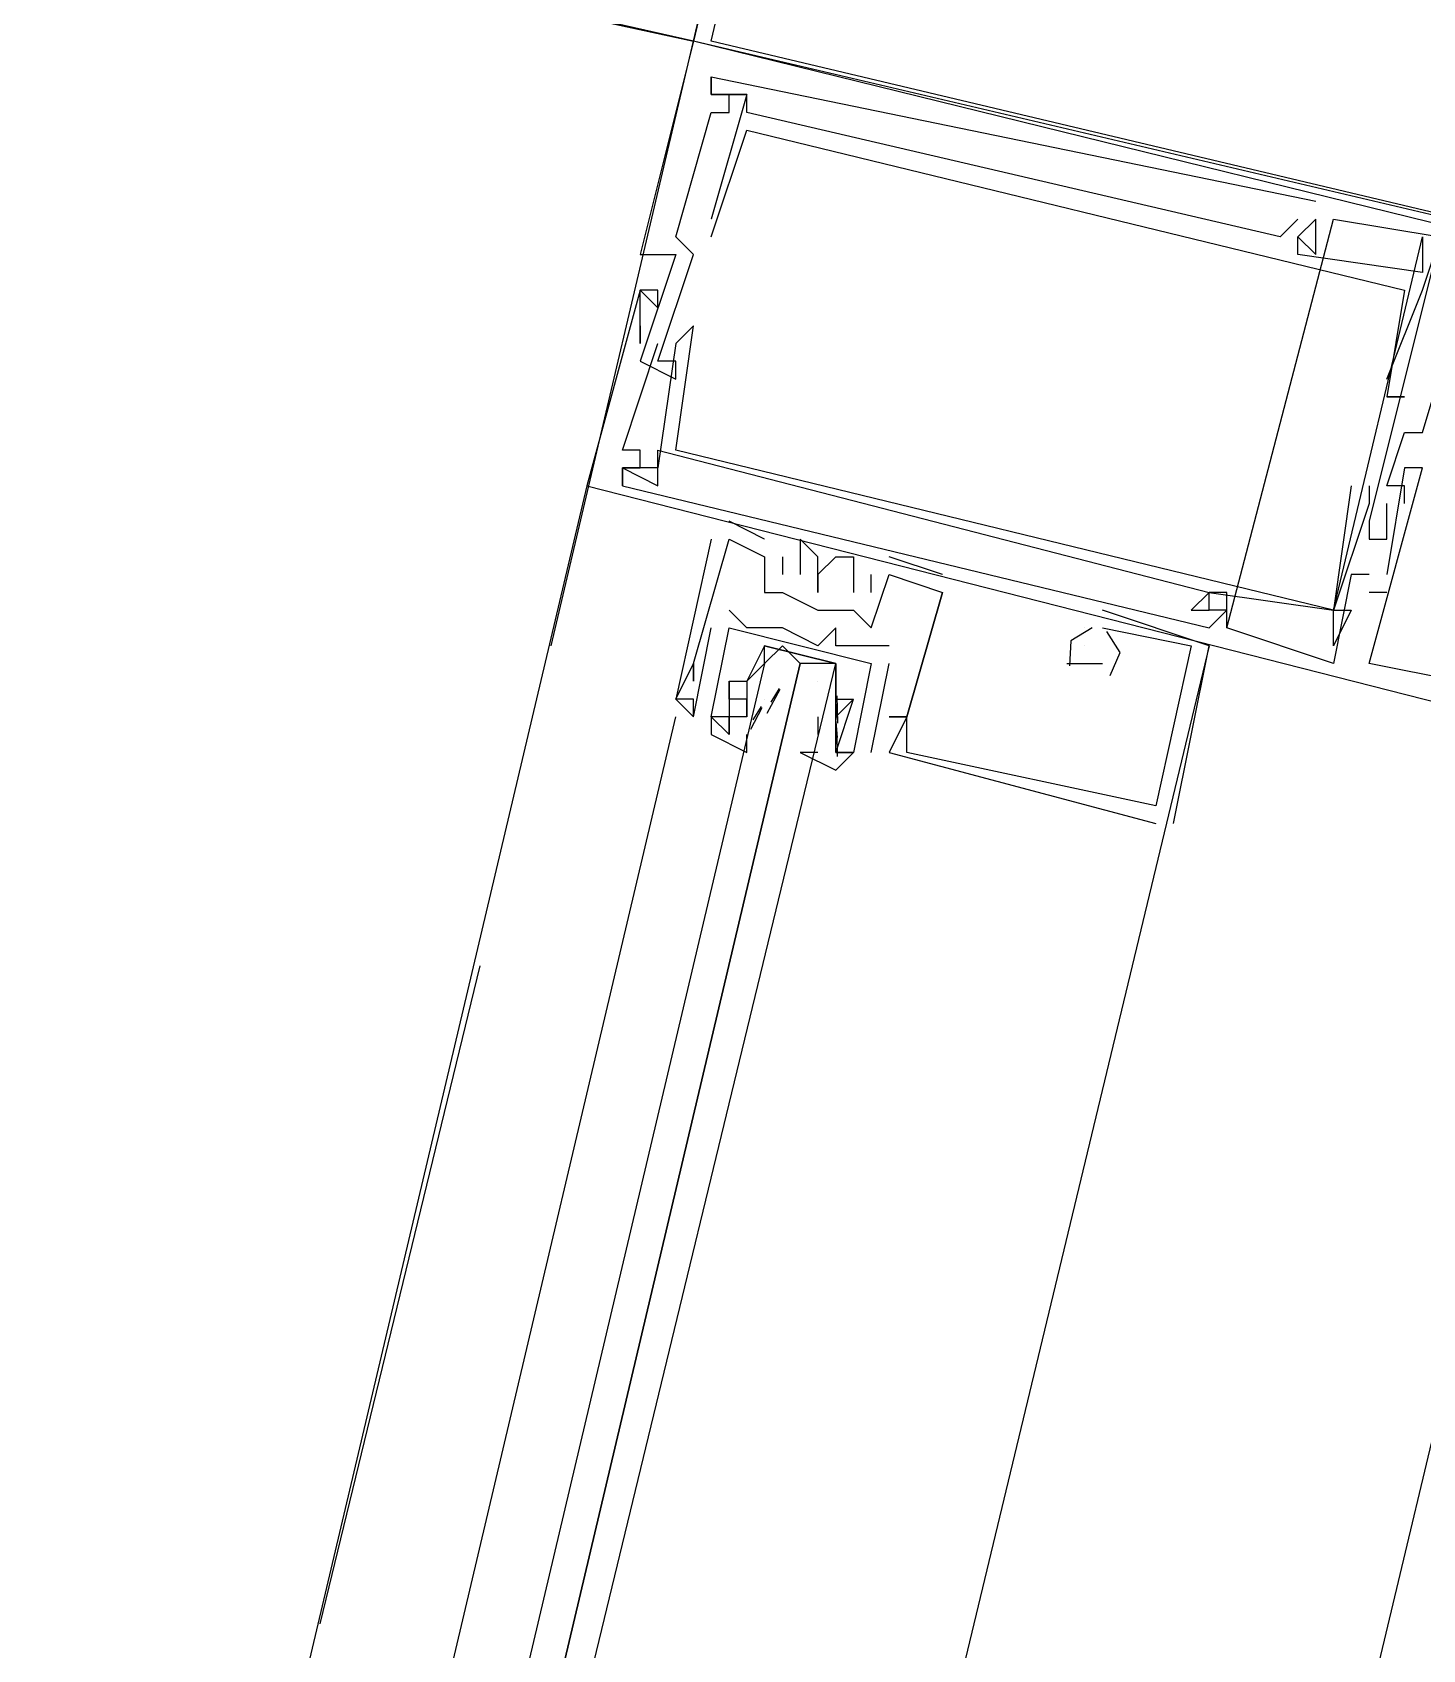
# Model space of a CAD drawing. Header units: feet. Extents: x -84 to 198, y -22 to 181.
# Drawn here: x 122.264 to 123.307, y 55.612 to 56.824 of the extents above; entities that cross this region are included whole.
import ezdxf

# ---------------------------------------------------------------- set-up
doc = ezdxf.new("R2010")
doc.units = ezdxf.units.FT
doc.layers.add('A-LINEA', color=7, linetype='CONTINUOUS')

msp = doc.modelspace()

# ---------------------------------------------------------------- linework, layer by layer
at = {"layer": 'A-LINEA'}
for p, q in [((122.4533, 56.8844), (122.76, 56.8178)), ((122.6533, 56.3644), (122.76, 56.8178)), ((122.76, 56.8178), (122.76, 56.8178)), ((122.76, 56.8178), (122.76, 56.8178)), ((122.76, 56.8178), (122.76, 56.8178)), ((122.7733, 56.7911), (122.7733, 56.7911)), ((122.7733, 56.7911), (122.7733, 56.7911)), ((122.7733, 56.7911), (122.7733, 56.7911)), ((122.7733, 56.7911), (122.7733, 56.7911)), ((122.7733, 56.7911), (122.7733, 56.7911)), ((122.7733, 56.7911), (122.7733, 56.7911)), ((122.7733, 56.7778), (122.7733, 56.7778)), ((122.7733, 56.7778), (122.7733, 56.7778)), ((122.7733, 56.7778), (122.7733, 56.7778)), ((122.7733, 56.7778), (122.7733, 56.7778)), ((122.7733, 56.7778), (122.7733, 56.7778)), ((122.7733, 56.7778), (122.7733, 56.7778)), ((122.7733, 56.7778), (122.7733, 56.7778)), ((122.7733, 56.7778), (122.7733, 56.7778)), ((122.7733, 56.7778), (122.7733, 56.7778)), ((122.7867, 56.7778), (122.7867, 56.7778)), ((122.7867, 56.7778), (122.7867, 56.7778)), ((122.7867, 56.7778), (122.7867, 56.7778)), ((122.8, 56.7778), (122.8, 56.7778)), ((122.8, 56.7778), (122.8, 56.7778)), ((122.8, 56.7778), (122.8, 56.7778)), ((122.8, 56.7778), (122.8, 56.7778)), ((122.8, 56.7778), (122.8, 56.7778)), ((122.8, 56.7778), (122.8, 56.7778)), ((122.7733, 56.7644), (122.7733, 56.7644)), ((122.7733, 56.7644), (122.7733, 56.7644)), ((122.7733, 56.7644), (122.7733, 56.7644)), ((122.7867, 56.7644), (122.7867, 56.7644)), ((122.7867, 56.7644), (122.7867, 56.7644)), ((122.7867, 56.7644), (122.7867, 56.7644)), ((122.8, 56.7644), (122.8, 56.7644)), ((122.8, 56.7644), (122.8, 56.7644)), ((122.8, 56.7644), (122.8, 56.7644)), ((122.8, 56.7511), (122.8, 56.7511)), ((122.8, 56.7511), (122.8, 56.7511)), ((122.8, 56.7511), (122.8, 56.7511)), ((123.2267, 56.6978), (123.2267, 56.6978)), ((123.2267, 56.6978), (123.2267, 56.6978)), ((123.2267, 56.6978), (123.2267, 56.6978)), ((122.7733, 56.6844), (122.7733, 56.6844)), ((122.7733, 56.6844), (122.7733, 56.6844)), ((122.7733, 56.6844), (122.7733, 56.6844)), ((123.16, 56.3778), (123.24, 56.6844)), ((123.16, 56.3778), (123.24, 56.6844)), ((123.16, 56.3778), (123.24, 56.6844)), ((123.2133, 56.6844), (123.2133, 56.6844)), ((123.2133, 56.6844), (123.2133, 56.6844)), ((123.2133, 56.6844), (123.2133, 56.6844)), ((123.2267, 56.6844), (123.2267, 56.6844)), ((123.2267, 56.6844), (123.2267, 56.6844)), ((123.2267, 56.6844), (123.2267, 56.6844)), ((123.2267, 56.6844), (123.2267, 56.6844)), ((123.2267, 56.6844), (123.2267, 56.6844)), ((123.2267, 56.6844), (123.2267, 56.6844)), ((123.2267, 56.6844), (123.2267, 56.6844)), ((123.2267, 56.6844), (123.2267, 56.6844)), ((123.2267, 56.6844), (123.2267, 56.6844)), ((123.24, 56.6844), (123.24, 56.6844)), ((123.24, 56.6844), (123.24, 56.6844)), ((123.24, 56.6844), (123.24, 56.6844)), ((122.7467, 56.6711), (122.7467, 56.6711)), ((122.7467, 56.6711), (122.7467, 56.6711)), ((122.7467, 56.6711), (122.7467, 56.6711)), ((122.7733, 56.6711), (122.7733, 56.6711)), ((122.7733, 56.6711), (122.7733, 56.6711)), ((122.7733, 56.6711), (122.7733, 56.6711)), ((123.2, 56.6711), (123.2, 56.6711)), ((123.2, 56.6711), (123.2, 56.6711)), ((123.2, 56.6711), (123.2, 56.6711)), ((123.2133, 56.6711), (123.2133, 56.6711)), ((123.2133, 56.6711), (123.2133, 56.6711)), ((123.2133, 56.6711), (123.2133, 56.6711)), ((123.2133, 56.6711), (123.2133, 56.6711)), ((123.2133, 56.6711), (123.2133, 56.6711)), ((123.2133, 56.6711), (123.2133, 56.6711)), ((123.3067, 56.6711), (123.3067, 56.6711)), ((123.3067, 56.6711), (123.3067, 56.6711)), ((123.3067, 56.6711), (123.3067, 56.6711)), ((122.72, 56.6578), (122.72, 56.6578)), ((122.72, 56.6578), (122.72, 56.6578)), ((122.72, 56.6578), (122.72, 56.6578)), ((122.7467, 56.6578), (122.7467, 56.6578)), ((122.7467, 56.6578), (122.7467, 56.6578)), ((122.7467, 56.6578), (122.7467, 56.6578)), ((122.76, 56.6578), (122.76, 56.6578)), ((122.76, 56.6578), (122.76, 56.6578)), ((122.76, 56.6578), (122.76, 56.6578)), ((123.2133, 56.6578), (123.2133, 56.6578)), ((123.2133, 56.6578), (123.2133, 56.6578)), ((123.2133, 56.6578), (123.2133, 56.6578)), ((123.2267, 56.6578), (123.2267, 56.6578)), ((123.2267, 56.6578), (123.2267, 56.6578)), ((123.2267, 56.6578), (123.2267, 56.6578)), ((123.3067, 56.6444), (123.3067, 56.6444)), ((123.3067, 56.6444), (123.3067, 56.6444)), ((123.3067, 56.6444), (123.3067, 56.6444)), ((122.72, 56.6311), (122.72, 56.6311)), ((122.72, 56.6311), (122.72, 56.6311)), ((122.72, 56.6311), (122.72, 56.6311)), ((122.72, 56.6311), (122.72, 56.6311)), ((122.72, 56.6311), (122.72, 56.6311)), ((122.72, 56.6311), (122.72, 56.6311)), ((122.7333, 56.6311), (122.7333, 56.6311)), ((122.7333, 56.6311), (122.7333, 56.6311)), ((122.7333, 56.6311), (122.7333, 56.6311)), ((123.2933, 56.6311), (123.2933, 56.6311)), ((123.2933, 56.6311), (123.2933, 56.6311)), ((123.2933, 56.6311), (123.2933, 56.6311)), ((123.3067, 56.6311), (123.3067, 56.6311)), ((123.3067, 56.6311), (123.3067, 56.6311)), ((123.3067, 56.6311), (123.3067, 56.6311)), ((122.7333, 56.6178), (122.7333, 56.6178)), ((122.7333, 56.6178), (122.7333, 56.6178)), ((122.7333, 56.6178), (122.7333, 56.6178)), ((122.72, 56.6044), (122.72, 56.6044)), ((122.72, 56.6044), (122.72, 56.6044)), ((122.72, 56.6044), (122.72, 56.6044)), ((122.76, 56.6044), (122.76, 56.6044)), ((122.76, 56.6044), (122.76, 56.6044)), ((122.76, 56.6044), (122.76, 56.6044)), ((122.72, 56.5911), (122.72, 56.5911)), ((122.72, 56.5911), (122.72, 56.5911)), ((122.72, 56.5911), (122.72, 56.5911)), ((122.7333, 56.5911), (122.7333, 56.5911)), ((122.7333, 56.5911), (122.7333, 56.5911)), ((122.7333, 56.5911), (122.7333, 56.5911)), ((122.7467, 56.5911), (122.7467, 56.5911)), ((122.7467, 56.5911), (122.7467, 56.5911)), ((122.7467, 56.5911), (122.7467, 56.5911)), ((122.72, 56.5778), (122.72, 56.5778)), ((122.72, 56.5778), (122.72, 56.5778)), ((122.72, 56.5778), (122.72, 56.5778)), ((122.7333, 56.5778), (122.7333, 56.5778)), ((122.7333, 56.5778), (122.7333, 56.5778)), ((122.7333, 56.5778), (122.7333, 56.5778)), ((122.7467, 56.5778), (122.7467, 56.5778)), ((122.7467, 56.5778), (122.7467, 56.5778)), ((122.7467, 56.5778), (122.7467, 56.5778)), ((122.7467, 56.5778), (122.7467, 56.5778)), ((122.7467, 56.5778), (122.7467, 56.5778)), ((122.7467, 56.5778), (122.7467, 56.5778)), ((122.7467, 56.5644), (122.7467, 56.5644)), ((122.7467, 56.5644), (122.7467, 56.5644)), ((122.7467, 56.5644), (122.7467, 56.5644)), ((123.28, 56.5644), (123.28, 56.5644)), ((123.28, 56.5644), (123.28, 56.5644)), ((123.28, 56.5644), (123.28, 56.5644)), ((123.28, 56.5511), (123.28, 56.5511)), ((123.28, 56.5511), (123.28, 56.5511)), ((123.28, 56.5511), (123.28, 56.5511)), ((123.28, 56.5511), (123.28, 56.5511)), ((123.28, 56.5511), (123.28, 56.5511)), ((123.28, 56.5511), (123.28, 56.5511)), ((123.2933, 56.5511), (123.2933, 56.5511)), ((123.2933, 56.5511), (123.2933, 56.5511)), ((123.2933, 56.5511), (123.2933, 56.5511)), ((123.2933, 56.5244), (123.2933, 56.5244)), ((123.2933, 56.5244), (123.2933, 56.5244)), ((123.2933, 56.5244), (123.2933, 56.5244)), ((123.3067, 56.5244), (123.3067, 56.5244)), ((123.3067, 56.5244), (123.3067, 56.5244)), ((123.3067, 56.5244), (123.3067, 56.5244)), ((122.7067, 56.5111), (122.7067, 56.5111)), ((122.7067, 56.5111), (122.7067, 56.5111)), ((122.7067, 56.5111), (122.7067, 56.5111)), ((122.72, 56.5111), (122.72, 56.5111)), ((122.72, 56.5111), (122.72, 56.5111)), ((122.72, 56.5111), (122.72, 56.5111)), ((122.7333, 56.5111), (122.7333, 56.5111)), ((122.7333, 56.5111), (122.7333, 56.5111)), ((122.7333, 56.5111), (122.7333, 56.5111)), ((122.7467, 56.5111), (122.7467, 56.5111)), ((122.7467, 56.5111), (122.7467, 56.5111)), ((122.7467, 56.5111), (122.7467, 56.5111)), ((122.7067, 56.4978), (122.7067, 56.4978)), ((122.7067, 56.4978), (122.7067, 56.4978)), ((122.7067, 56.4978), (122.7067, 56.4978)), ((122.7067, 56.4978), (122.7067, 56.4978)), ((122.7067, 56.4978), (122.7067, 56.4978)), ((122.7067, 56.4978), (122.7067, 56.4978)), ((122.7067, 56.4978), (122.7067, 56.4978)), ((122.7067, 56.4978), (122.7067, 56.4978)), ((122.7067, 56.4978), (122.7067, 56.4978)), ((122.72, 56.4978), (122.72, 56.4978)), ((122.72, 56.4978), (122.72, 56.4978)), ((122.72, 56.4978), (122.72, 56.4978)), ((122.7333, 56.4978), (122.7333, 56.4978)), ((122.7333, 56.4978), (122.7333, 56.4978)), ((122.7333, 56.4978), (122.7333, 56.4978)), ((123.2933, 56.4978), (123.2933, 56.4978)), ((123.2933, 56.4978), (123.2933, 56.4978)), ((123.2933, 56.4978), (123.2933, 56.4978)), ((123.3067, 56.4978), (123.3067, 56.4978)), ((123.3067, 56.4978), (123.3067, 56.4978)), ((123.3067, 56.4978), (123.3067, 56.4978)), ((122.68, 56.4844), (120.9333, 49.0978)), ((122.68, 56.4844), (122.68, 56.4844)), ((122.68, 56.4844), (122.68, 56.4844)), ((122.68, 56.4844), (122.68, 56.4844)), ((122.7067, 56.4844), (122.7067, 56.4844)), ((122.7067, 56.4844), (122.7067, 56.4844)), ((122.7067, 56.4844), (122.7067, 56.4844)), ((122.7333, 56.4844), (122.7333, 56.4844)), ((122.7333, 56.4844), (122.7333, 56.4844)), ((122.7333, 56.4844), (122.7333, 56.4844)), ((123.2533, 56.4844), (123.2533, 56.4844)), ((123.2533, 56.4844), (123.2533, 56.4844)), ((123.2533, 56.4844), (123.2533, 56.4844)), ((123.2667, 56.4844), (123.2667, 56.4844)), ((123.2667, 56.4844), (123.2667, 56.4844)), ((123.2667, 56.4844), (123.2667, 56.4844)), ((123.28, 56.4844), (123.28, 56.4844)), ((123.28, 56.4844), (123.28, 56.4844)), ((123.28, 56.4844), (123.28, 56.4844)), ((123.2933, 56.4844), (123.2933, 56.4844)), ((123.2933, 56.4844), (123.2933, 56.4844)), ((123.2933, 56.4844), (123.2933, 56.4844)), ((123.2667, 56.4711), (123.2667, 56.4711)), ((123.2667, 56.4711), (123.2667, 56.4711)), ((123.2667, 56.4711), (123.2667, 56.4711)), ((123.28, 56.4444), (123.28, 56.4711)), ((123.28, 56.4711), (123.28, 56.4711)), ((123.28, 56.4444), (123.28, 56.4711)), ((123.28, 56.4711), (123.28, 56.4711)), ((123.28, 56.4444), (123.28, 56.4711)), ((123.28, 56.4711), (123.28, 56.4711)), ((123.2933, 56.4711), (123.2933, 56.4711)), ((123.2933, 56.4711), (123.2933, 56.4711)), ((123.2933, 56.4711), (123.2933, 56.4711)), ((122.8133, 56.4444), (122.7867, 56.4578)), ((122.7867, 56.4578), (122.7867, 56.4578)), ((122.8133, 56.4444), (122.7867, 56.4578)), ((122.7867, 56.4578), (122.7867, 56.4578)), ((122.8133, 56.4444), (122.7867, 56.4578)), ((122.7867, 56.4578), (122.7867, 56.4578)), ((123.2667, 56.4578), (123.2667, 56.4578)), ((123.2667, 56.4578), (123.2667, 56.4578)), ((123.2667, 56.4578), (123.2667, 56.4578)), ((123.2667, 56.4578), (123.2667, 56.4578)), ((123.2667, 56.4578), (123.2667, 56.4578)), ((123.2667, 56.4578), (123.2667, 56.4578)), ((123.28, 56.4578), (123.28, 56.4578)), ((123.28, 56.4578), (123.28, 56.4578)), ((123.28, 56.4578), (123.28, 56.4578)), ((122.7733, 56.4444), (122.7733, 56.4444)), ((122.7733, 56.4444), (122.7733, 56.4444)), ((122.7733, 56.4444), (122.7733, 56.4444)), ((122.7867, 56.4444), (122.7867, 56.4444)), ((122.7867, 56.4444), (122.7867, 56.4444)), ((122.7867, 56.4444), (122.7867, 56.4444)), ((122.7867, 56.4444), (122.7867, 56.4444)), ((122.7867, 56.4444), (122.7867, 56.4444)), ((122.7867, 56.4444), (122.7867, 56.4444)), ((122.8133, 56.4444), (122.8133, 56.4444)), ((122.8133, 56.4444), (122.8133, 56.4444)), ((122.8133, 56.4444), (122.8133, 56.4444)), ((122.84, 56.4444), (122.84, 56.4444)), ((122.84, 56.4444), (122.84, 56.4444)), ((122.84, 56.4444), (122.84, 56.4444)), ((123.2667, 56.4444), (123.2667, 56.4444)), ((123.2667, 56.4444), (123.2667, 56.4444)), ((123.2667, 56.4444), (123.2667, 56.4444)), ((123.2667, 56.4444), (123.2667, 56.4444)), ((123.2667, 56.4444), (123.2667, 56.4444)), ((123.2667, 56.4444), (123.2667, 56.4444)), ((123.28, 56.4444), (123.28, 56.4444)), ((123.28, 56.4444), (123.28, 56.4444)), ((123.28, 56.4444), (123.28, 56.4444)), ((123.28, 56.4444), (123.28, 56.4444)), ((123.28, 56.4444), (123.28, 56.4444)), ((123.28, 56.4444), (123.28, 56.4444)), ((122.8133, 56.4311), (122.8133, 56.4311)), ((122.8133, 56.4311), (122.8133, 56.4311)), ((122.8133, 56.4311), (122.8133, 56.4311)), ((122.8133, 56.4311), (122.8133, 56.4311)), ((122.8133, 56.4311), (122.8133, 56.4311)), ((122.8133, 56.4311), (122.8133, 56.4311)), ((122.8267, 56.4311), (122.8267, 56.4311)), ((122.8267, 56.4311), (122.8267, 56.4311)), ((122.8267, 56.4311), (122.8267, 56.4311)), ((122.8533, 56.4311), (122.8533, 56.4311)), ((122.8533, 56.4311), (122.8533, 56.4311)), ((122.8533, 56.4311), (122.8533, 56.4311)), ((122.8667, 56.4311), (122.8667, 56.4311)), ((122.8667, 56.4311), (122.8667, 56.4311)), ((122.8667, 56.4311), (122.8667, 56.4311)), ((122.88, 56.4311), (122.88, 56.4311)), ((122.88, 56.4311), (122.88, 56.4311)), ((122.88, 56.4311), (122.88, 56.4311)), ((122.9467, 56.4178), (122.9067, 56.4311)), ((122.9067, 56.4311), (122.9067, 56.4311)), ((122.9467, 56.4178), (122.9067, 56.4311)), ((122.9067, 56.4311), (122.9067, 56.4311)), ((122.9467, 56.4178), (122.9067, 56.4311)), ((122.9067, 56.4311), (122.9067, 56.4311)), ((122.8267, 56.4178), (122.8267, 56.4178)), ((122.8267, 56.4178), (122.8267, 56.4178)), ((122.8267, 56.4178), (122.8267, 56.4178)), ((122.84, 56.4178), (122.84, 56.4178)), ((122.84, 56.4178), (122.84, 56.4178)), ((122.84, 56.4178), (122.84, 56.4178)), ((122.8533, 56.4178), (122.8533, 56.4178)), ((122.8533, 56.4178), (122.8533, 56.4178)), ((122.8533, 56.4178), (122.8533, 56.4178)), ((122.8933, 56.4044), (122.8933, 56.4178)), ((122.8933, 56.4178), (122.8933, 56.4178)), ((122.8933, 56.4044), (122.8933, 56.4178)), ((122.8933, 56.4178), (122.8933, 56.4178)), ((122.8933, 56.4044), (122.8933, 56.4178)), ((122.8933, 56.4178), (122.8933, 56.4178)), ((122.9067, 56.4178), (122.9067, 56.4178)), ((122.9067, 56.4178), (122.9067, 56.4178)), ((122.9067, 56.4178), (122.9067, 56.4178)), ((122.9067, 56.4178), (122.9067, 56.4178)), ((122.9067, 56.4178), (122.9067, 56.4178)), ((122.9067, 56.4178), (122.9067, 56.4178)), ((122.9467, 56.4178), (122.9467, 56.4178)), ((122.9467, 56.4178), (122.9467, 56.4178)), ((122.9467, 56.4178), (122.9467, 56.4178)), ((123.2533, 56.4178), (123.2533, 56.4178)), ((123.2533, 56.4178), (123.2533, 56.4178)), ((123.2533, 56.4178), (123.2533, 56.4178)), ((123.2667, 56.4178), (123.2667, 56.4178)), ((123.2667, 56.4178), (123.2667, 56.4178)), ((123.2667, 56.4178), (123.2667, 56.4178)), ((123.28, 56.4178), (123.28, 56.4178)), ((123.28, 56.4178), (123.28, 56.4178)), ((123.28, 56.4178), (123.28, 56.4178)), ((122.8133, 56.4044), (122.8133, 56.4044)), ((122.8133, 56.4044), (122.8133, 56.4044)), ((122.8133, 56.4044), (122.8133, 56.4044)), ((122.8267, 56.4044), (122.8267, 56.4044)), ((122.8267, 56.4044), (122.8267, 56.4044)), ((122.8267, 56.4044), (122.8267, 56.4044)), ((122.8533, 56.4044), (122.8533, 56.4044)), ((122.8533, 56.4044), (122.8533, 56.4044)), ((122.8533, 56.4044), (122.8533, 56.4044)), ((122.88, 56.4044), (122.88, 56.4044)), ((122.88, 56.4044), (122.88, 56.4044)), ((122.88, 56.4044), (122.88, 56.4044)), ((122.8933, 56.4044), (122.8933, 56.4044)), ((122.8933, 56.4044), (122.8933, 56.4044)), ((122.8933, 56.4044), (122.8933, 56.4044)), ((122.9467, 56.4044), (122.9467, 56.4044)), ((122.9467, 56.4044), (122.9467, 56.4044)), ((122.9467, 56.4044), (122.9467, 56.4044)), ((122.9467, 56.4044), (122.9467, 56.4044)), ((122.9467, 56.4044), (122.9467, 56.4044)), ((122.9467, 56.4044), (122.9467, 56.4044)), ((123.1467, 56.4044), (123.1467, 56.4044)), ((123.1467, 56.4044), (123.1467, 56.4044)), ((123.1467, 56.4044), (123.1467, 56.4044)), ((123.1467, 56.4044), (123.1467, 56.4044)), ((123.1467, 56.4044), (123.1467, 56.4044)), ((123.1467, 56.4044), (123.1467, 56.4044)), ((123.1467, 56.4044), (123.1467, 56.4044)), ((123.1467, 56.4044), (123.1467, 56.4044)), ((123.1467, 56.4044), (123.1467, 56.4044)), ((123.16, 56.4044), (123.16, 56.4044)), ((123.16, 56.4044), (123.16, 56.4044)), ((123.16, 56.4044), (123.16, 56.4044)), ((123.28, 56.4044), (123.2667, 56.4044)), ((123.2667, 56.4044), (123.2667, 56.4044)), ((123.28, 56.4044), (123.2667, 56.4044)), ((123.2667, 56.4044), (123.2667, 56.4044)), ((123.28, 56.4044), (123.2667, 56.4044)), ((123.2667, 56.4044), (123.2667, 56.4044)), ((123.28, 56.4044), (123.28, 56.4044)), ((123.28, 56.4044), (123.28, 56.4044)), ((123.28, 56.4044), (123.28, 56.4044)), ((122.7867, 56.3911), (122.7867, 56.3911)), ((122.7867, 56.3911), (122.7867, 56.3911)), ((122.8533, 56.3911), (122.8533, 56.3911)), ((122.8533, 56.3911), (122.8533, 56.3911)), ((122.8533, 56.3911), (122.8533, 56.3911)), ((122.88, 56.3911), (122.88, 56.3911)), ((122.88, 56.3911), (122.88, 56.3911)), ((122.88, 56.3911), (122.88, 56.3911)), ((123.0667, 56.3911), (123.0667, 56.3911)), ((123.0667, 56.3911), (123.0667, 56.3911)), ((123.0667, 56.3911), (123.0667, 56.3911)), ((123.1333, 56.3911), (123.1333, 56.3911)), ((123.1333, 56.3911), (123.1333, 56.3911)), ((123.1333, 56.3911), (123.1333, 56.3911)), ((123.1467, 56.3911), (123.1467, 56.3911)), ((123.1467, 56.3911), (123.1467, 56.3911)), ((123.1467, 56.3911), (123.1467, 56.3911)), ((123.1467, 56.3911), (123.1467, 56.3911)), ((123.1467, 56.3911), (123.1467, 56.3911)), ((123.1467, 56.3911), (123.1467, 56.3911)), ((123.16, 56.3911), (123.16, 56.3911)), ((123.16, 56.3911), (123.16, 56.3911)), ((123.16, 56.3911), (123.16, 56.3911)), ((123.24, 56.3911), (123.24, 56.3911)), ((123.24, 56.3911), (123.24, 56.3911)), ((123.24, 56.3911), (123.24, 56.3911)), ((123.24, 56.3911), (123.24, 56.3911)), ((123.24, 56.3911), (123.24, 56.3911)), ((123.24, 56.3911), (123.24, 56.3911)), ((123.24, 56.3911), (123.24, 56.3911)), ((123.24, 56.3911), (123.24, 56.3911)), ((123.24, 56.3911), (123.24, 56.3911)), ((123.2533, 56.3911), (123.2533, 56.3911)), ((123.2533, 56.3911), (123.2533, 56.3911)), ((123.2533, 56.3911), (123.2533, 56.3911)), ((122.76, 56.3111), (122.7733, 56.3778)), ((122.76, 56.3111), (122.7733, 56.3778)), ((122.7733, 56.3778), (122.7733, 56.3778)), ((122.7733, 56.3778), (122.7733, 56.3778)), ((122.7867, 56.3778), (122.7867, 56.3778)), ((122.7867, 56.3778), (122.7867, 56.3778)), ((122.8, 56.3778), (122.8, 56.3778)), ((122.8, 56.3778), (122.8, 56.3778)), ((122.8267, 56.3778), (122.8267, 56.3778)), ((122.8267, 56.3778), (122.8267, 56.3778)), ((122.8667, 56.3778), (122.8667, 56.3778)), ((122.8667, 56.3778), (122.8667, 56.3778)), ((122.8933, 56.3778), (122.8933, 56.3778)), ((122.8933, 56.3778), (122.8933, 56.3778)), ((122.8933, 56.3778), (122.8933, 56.3778)), ((123.0533, 56.3778), (123.0533, 56.3778)), ((123.0533, 56.3778), (123.0533, 56.3778)), ((123.0533, 56.3778), (123.0533, 56.3778)), ((123.0533, 56.3778), (123.0533, 56.3778)), ((123.0533, 56.3778), (123.0533, 56.3778)), ((123.0533, 56.3778), (123.0533, 56.3778)), ((123.0667, 56.3778), (123.0667, 56.3778)), ((123.0667, 56.3778), (123.0667, 56.3778)), ((123.0667, 56.3778), (123.0667, 56.3778)), ((123.0667, 56.3778), (123.0667, 56.3778)), ((123.0667, 56.3778), (123.0667, 56.3778)), ((123.0667, 56.3778), (123.0667, 56.3778)), ((123.1467, 56.3778), (123.1467, 56.3778)), ((123.1467, 56.3778), (123.1467, 56.3778)), ((123.1467, 56.3778), (123.1467, 56.3778)), ((123.16, 56.3778), (123.16, 56.3778)), ((123.16, 56.3778), (123.16, 56.3778)), ((123.16, 56.3778), (123.16, 56.3778)), ((122.8533, 56.3644), (122.8533, 56.3644)), ((122.8533, 56.3644), (122.8533, 56.3644)), ((122.8667, 56.3644), (122.8667, 56.3644)), ((122.8667, 56.3644), (122.8667, 56.3644)), ((122.88, 56.3644), (122.88, 56.3644)), ((122.88, 56.3644), (122.88, 56.3644)), ((122.9067, 56.3644), (122.9067, 56.3644)), ((122.9067, 56.3644), (122.9067, 56.3644)), ((123.0533, 56.3644), (123.0533, 56.3644)), ((123.0533, 56.3644), (123.0533, 56.3644)), ((123.0533, 56.3644), (123.0533, 56.3644)), ((123.1333, 56.3644), (123.1333, 56.3644)), ((123.1333, 56.3644), (123.1333, 56.3644)), ((123.1333, 56.3644), (123.1333, 56.3644)), ((123.1467, 56.3644), (123.1467, 56.3644)), ((123.1467, 56.3644), (123.1467, 56.3644)), ((123.1467, 56.3644), (123.1467, 56.3644)), ((123.24, 56.3644), (123.24, 56.3644)), ((123.24, 56.3644), (123.24, 56.3644)), ((123.24, 56.3644), (123.24, 56.3644)), ((122.76, 56.3511), (122.76, 56.3511)), ((122.76, 56.3511), (122.76, 56.3511)), ((122.76, 56.3511), (122.76, 56.3511)), ((122.76, 56.3511), (122.76, 56.3511)), ((122.76, 56.3511), (122.76, 56.3511)), ((122.76, 56.3511), (122.76, 56.3511)), ((122.8133, 56.3511), (122.8133, 56.3511)), ((122.84, 56.3511), (122.84, 56.3511)), ((122.8933, 56.2844), (122.9067, 56.3511)), ((122.8933, 56.3511), (122.8933, 56.3511)), ((122.8933, 56.2844), (122.9067, 56.3511)), ((122.8933, 56.3511), (122.8933, 56.3511)), ((122.9067, 56.3511), (122.9067, 56.3511)), ((122.9067, 56.3511), (122.9067, 56.3511)), ((123.04, 56.3511), (123.0533, 56.3511)), ((123.04, 56.3511), (123.04, 56.3511)), ((123.04, 56.3511), (123.0533, 56.3511)), ((123.04, 56.3511), (123.04, 56.3511)), ((123.04, 56.3511), (123.0533, 56.3511)), ((123.04, 56.3511), (123.04, 56.3511)), ((123.0533, 56.3511), (123.0667, 56.3511)), ((123.0533, 56.3511), (123.0533, 56.3511)), ((123.0533, 56.3511), (123.0667, 56.3511)), ((123.0533, 56.3511), (123.0533, 56.3511)), ((123.0533, 56.3511), (123.0667, 56.3511)), ((123.0533, 56.3511), (123.0533, 56.3511)), ((123.0667, 56.3511), (123.0667, 56.3511)), ((123.0667, 56.3511), (123.0667, 56.3511)), ((123.0667, 56.3511), (123.0667, 56.3511)), ((123.24, 56.3511), (123.24, 56.3511)), ((123.24, 56.3511), (123.24, 56.3511)), ((123.24, 56.3511), (123.24, 56.3511)), ((123.24, 56.3511), (123.24, 56.3511)), ((123.24, 56.3511), (123.24, 56.3511)), ((123.24, 56.3511), (123.24, 56.3511)), ((123.2667, 56.3511), (123.2667, 56.3511)), ((123.2667, 56.3511), (123.2667, 56.3511)), ((123.2667, 56.3511), (123.2667, 56.3511)), ((122.76, 56.3378), (122.76, 56.3378)), ((122.76, 56.3378), (122.76, 56.3378)), ((122.76, 56.3378), (122.76, 56.3378)), ((122.7867, 56.3378), (122.7867, 56.3378)), ((122.7867, 56.3378), (122.7867, 56.3378)), ((122.7867, 56.3378), (122.7867, 56.3378)), ((122.7867, 56.3378), (122.7867, 56.3378)), ((122.8, 56.3378), (122.8, 56.3378)), ((122.8, 56.3378), (122.8, 56.3378)), ((122.8533, 56.3378), (122.8533, 56.3378)), ((122.7467, 56.3244), (122.7467, 56.3244)), ((122.7467, 56.3244), (122.7467, 56.3244)), ((122.7467, 56.3244), (122.7467, 56.3244)), ((122.7467, 56.3244), (122.7467, 56.3244)), ((122.7467, 56.3244), (122.7467, 56.3244)), ((122.7467, 56.3244), (122.7467, 56.3244)), ((122.76, 56.3244), (122.76, 56.3244)), ((122.76, 56.3244), (122.76, 56.3244)), ((122.76, 56.3244), (122.76, 56.3244)), ((122.7867, 56.3244), (122.7867, 56.3244)), ((122.7867, 56.3244), (122.7867, 56.3244)), ((122.8, 56.3244), (122.8, 56.3244)), ((122.8, 56.3111), (122.8, 56.3244)), ((122.8, 56.3244), (122.8, 56.3244)), ((122.8133, 56.3244), (122.8133, 56.3244)), ((122.8153, 56.3139), (122.8249, 56.3319)), ((122.8182, 56.3222), (122.8244, 56.3324)), ((122.8667, 56.3244), (122.8667, 56.3244)), ((122.8667, 56.3244), (122.8667, 56.3244)), ((122.8675, 56.3268), (122.8681, 56.3063)), ((122.88, 56.3244), (122.88, 56.3244)), ((122.88, 56.3244), (122.88, 56.3244)), ((122.88, 56.3244), (122.88, 56.3244)), ((122.88, 56.3244), (122.88, 56.3244)), ((122.803, 56.3018), (122.8115, 56.3181)), ((122.8048, 56.3089), (122.8111, 56.319)), ((122.8668, 56.3209), (122.8678, 56.3091)), ((122.36, 54.6711), (122.7467, 56.3111)), ((122.76, 56.3111), (122.76, 56.3111)), ((122.76, 56.3111), (122.76, 56.3111)), ((122.76, 56.3111), (122.76, 56.3111)), ((122.76, 56.3111), (122.76, 56.3111)), ((122.76, 56.3111), (122.76, 56.3111)), ((122.7733, 56.3111), (122.7733, 56.3111)), ((122.7733, 56.3111), (122.7733, 56.3111)), ((122.7733, 56.3111), (122.7733, 56.3111)), ((122.7733, 56.3111), (122.7733, 56.3111)), ((122.7867, 56.3111), (122.7867, 56.3111)), ((122.7867, 56.3111), (122.7867, 56.3111)), ((122.7867, 56.3111), (122.7867, 56.3111)), ((122.7867, 56.3111), (122.7867, 56.3111)), ((122.8, 56.3111), (122.8, 56.3111)), ((122.8, 56.3111), (122.8, 56.3111)), ((122.8533, 56.3111), (122.8533, 56.2978)), ((122.8533, 56.3111), (122.8533, 56.3111)), ((122.8667, 56.3111), (122.8667, 56.3111)), ((122.8667, 56.3111), (122.8667, 56.3111)), ((122.8668, 56.3076), (122.8678, 56.2957)), ((122.9067, 56.3111), (122.9067, 56.3111)), ((122.9067, 56.3111), (122.9067, 56.3111)), ((122.9067, 56.3111), (122.9067, 56.3111)), ((122.92, 56.3111), (122.92, 56.3111)), ((122.92, 56.3111), (122.92, 56.3111)), ((122.92, 56.3111), (122.92, 56.3111)), ((122.92, 56.3111), (122.92, 56.3111)), ((122.92, 56.3111), (122.92, 56.3111)), ((122.92, 56.3111), (122.92, 56.3111)), ((122.92, 56.3111), (122.92, 56.3111)), ((122.92, 56.3111), (122.92, 56.3111)), ((122.92, 56.3111), (122.92, 56.3111)), ((123.44, 56.2978), (121.68, 48.9244)), ((122.7867, 56.2978), (122.7867, 56.2978)), ((122.7867, 56.2978), (122.7867, 56.2978)), ((122.8533, 56.2978), (122.8533, 56.2978)), ((122.8533, 56.2978), (122.8533, 56.2978)), ((122.8674, 56.2996), (122.8677, 56.2813)), ((122.8667, 56.2844), (122.88, 56.2844)), ((122.8667, 56.2844), (122.8667, 56.2844)), ((122.8667, 56.2844), (122.8667, 56.2844)), ((122.8667, 56.2844), (122.88, 56.2844)), ((122.8667, 56.2844), (122.8667, 56.2844)), ((122.8667, 56.2844), (122.8667, 56.2844)), ((122.88, 56.2844), (122.88, 56.2844)), ((122.88, 56.2844), (122.88, 56.2844)), ((122.88, 56.2844), (122.88, 56.2844)), ((122.88, 56.2844), (122.88, 56.2844)), ((122.8933, 56.2844), (122.8933, 56.2844)), ((122.8933, 56.2844), (122.8933, 56.2844)), ((122.9067, 56.2844), (122.9067, 56.2844)), ((122.9067, 56.2844), (122.9067, 56.2844)), ((122.9067, 56.2844), (122.9067, 56.2844)), ((122.92, 56.2844), (122.92, 56.2844)), ((122.92, 56.2844), (122.92, 56.2844)), ((122.92, 56.2844), (122.92, 56.2844)), ((123.1067, 56.2444), (123.1067, 56.2444)), ((123.1067, 56.2444), (123.1067, 56.2444)), ((123.1067, 56.2444), (123.1067, 56.2444)), ((123.1067, 56.2311), (123.1067, 56.2311)), ((123.1067, 56.2311), (123.1067, 56.2311)), ((123.1067, 56.2311), (123.1067, 56.2311)), ((123.12, 56.2311), (123.12, 56.2311)), ((123.12, 56.2311), (123.12, 56.2311)), ((123.12, 56.2311), (123.12, 56.2311)), ((122.48, 55.6311), (122.6, 56.1244))]:
    msp.add_line(p, q, dxfattribs=at)
for points in [[(122.9467, 57.6178), (123.76, 57.4311), (123.5733, 56.6178), (122.76, 56.8178), (122.9467, 57.6178)], [(122.96, 57.6044), (123.7467, 57.4178), (123.56, 56.6311), (122.7733, 56.8178), (122.96, 57.6044)], [(122.76, 56.8178), (122.4667, 56.8844), (122.6, 57.4444), (122.8933, 57.3778), (122.76, 56.8178)], [(123.44, 56.6578), (122.76, 56.8178), (122.72, 56.6578), (122.7467, 56.6578), (122.72, 56.5778), (122.7467, 56.5644), (122.7467, 56.5778), (122.7333, 56.5778)], [(123.44, 56.6578), (122.76, 56.8178), (122.72, 56.6578), (122.7467, 56.6578), (122.72, 56.5778), (122.7467, 56.5644), (122.7467, 56.5778), (122.7333, 56.5778)], [(123.44, 56.6578), (122.76, 56.8178), (122.72, 56.6578), (122.7467, 56.6578), (122.72, 56.5778), (122.7467, 56.5644), (122.7467, 56.5778), (122.7333, 56.5778)], [(122.7333, 56.5778), (122.76, 56.6578), (122.7467, 56.6711), (122.7733, 56.7644), (122.7867, 56.7644), (122.7867, 56.7778), (122.7733, 56.7778), (122.7733, 56.7911), (123.2267, 56.6978)], [(122.7333, 56.5778), (122.76, 56.6578), (122.7467, 56.6711), (122.7733, 56.7644), (122.7867, 56.7644), (122.7867, 56.7778), (122.7733, 56.7778), (122.7733, 56.7911), (123.2267, 56.6978)], [(122.7333, 56.5778), (122.76, 56.6578), (122.7467, 56.6711), (122.7733, 56.7644), (122.7867, 56.7644), (122.7867, 56.7778), (122.7733, 56.7778), (122.7733, 56.7911), (123.2267, 56.6978)], [(122.7733, 56.7911), (122.7733, 56.7778), (122.8, 56.7778), (122.7733, 56.6844)], [(122.7733, 56.7911), (122.7733, 56.7778), (122.8, 56.7778), (122.7733, 56.6844)], [(122.7733, 56.7911), (122.7733, 56.7778), (122.8, 56.7778), (122.7733, 56.6844)], [(123.2133, 56.6844), (123.2, 56.6711), (122.8, 56.7644), (122.8, 56.7778), (122.7733, 56.7778)], [(123.2133, 56.6844), (123.2, 56.6711), (122.8, 56.7644), (122.8, 56.7778), (122.7733, 56.7778)], [(123.2133, 56.6844), (123.2, 56.6711), (122.8, 56.7644), (122.8, 56.7778), (122.7733, 56.7778)], [(122.7733, 56.6711), (122.8, 56.7511), (123.2933, 56.6311), (123.28, 56.5511), (123.28, 56.5511), (123.2933, 56.5511), (123.28, 56.5511)], [(122.7733, 56.6711), (122.8, 56.7511), (123.2933, 56.6311), (123.28, 56.5511), (123.28, 56.5511), (123.2933, 56.5511), (123.28, 56.5511)], [(122.7733, 56.6711), (122.8, 56.7511), (123.2933, 56.6311), (123.28, 56.5511), (123.28, 56.5511), (123.2933, 56.5511), (123.28, 56.5511)], [(123.2, 56.6711), (123.2133, 56.6844), (123.2133, 56.6844), (123.2133, 56.6844)], [(123.2, 56.6711), (123.2133, 56.6844), (123.2133, 56.6844), (123.2133, 56.6844)], [(123.2, 56.6711), (123.2133, 56.6844), (123.2133, 56.6844), (123.2133, 56.6844)], [(123.3067, 56.6711), (123.3067, 56.6444), (123.2133, 56.6578), (123.2133, 56.6711), (123.2267, 56.6844)], [(123.2267, 56.6844), (123.2133, 56.6711), (123.2267, 56.6578), (123.2267, 56.6844)], [(123.3067, 56.6711), (123.3067, 56.6444), (123.2133, 56.6578), (123.2133, 56.6711), (123.2267, 56.6844)], [(123.2267, 56.6844), (123.2133, 56.6711), (123.2267, 56.6578), (123.2267, 56.6844)], [(123.3067, 56.6711), (123.3067, 56.6444), (123.2133, 56.6578), (123.2133, 56.6711), (123.2267, 56.6844)], [(123.2267, 56.6844), (123.2133, 56.6711), (123.2267, 56.6578), (123.2267, 56.6844)], [(123.24, 56.6844), (123.32, 56.6711), (123.2667, 56.4578), (123.2667, 56.4444), (123.28, 56.4444), (123.28, 56.4578)], [(123.24, 56.6844), (123.32, 56.6711), (123.2667, 56.4578), (123.2667, 56.4444), (123.28, 56.4444), (123.28, 56.4578)], [(123.24, 56.6844), (123.32, 56.6711), (123.2667, 56.4578), (123.2667, 56.4444), (123.28, 56.4444), (123.28, 56.4578)], [(123.2667, 56.4844), (123.2667, 56.4844), (123.2667, 56.4711), (123.24, 56.3911), (123.2533, 56.3911), (123.24, 56.3644), (123.24, 56.3911), (123.3067, 56.6711)], [(123.2667, 56.4844), (123.2667, 56.4844), (123.2667, 56.4711), (123.24, 56.3911), (123.2533, 56.3911), (123.24, 56.3644), (123.24, 56.3911), (123.3067, 56.6711)], [(123.2667, 56.4844), (123.2667, 56.4844), (123.2667, 56.4711), (123.24, 56.3911), (123.2533, 56.3911), (123.24, 56.3644), (123.24, 56.3911), (123.3067, 56.6711)], [(123.28, 56.5644), (123.3067, 56.6311), (123.32, 56.6711)], [(123.28, 56.5644), (123.3067, 56.6311), (123.32, 56.6711)], [(123.28, 56.5644), (123.3067, 56.6311), (123.32, 56.6711)], [(123.2933, 56.4711), (123.2933, 56.4844), (123.28, 56.4844), (123.2933, 56.5244), (123.3067, 56.5244), (123.3467, 56.6578), (123.4, 56.6444)], [(123.2933, 56.4711), (123.2933, 56.4844), (123.28, 56.4844), (123.2933, 56.5244), (123.3067, 56.5244), (123.3467, 56.6578), (123.4, 56.6444)], [(123.2933, 56.4711), (123.2933, 56.4844), (123.28, 56.4844), (123.2933, 56.5244), (123.3067, 56.5244), (123.3467, 56.6578), (123.4, 56.6444)], [(122.72, 56.6044), (122.72, 56.5911), (122.72, 56.6311), (122.7333, 56.6178), (122.7333, 56.6311), (122.72, 56.6311), (122.68, 56.4844), (123.36, 56.3111)], [(122.72, 56.6044), (122.72, 56.5911), (122.72, 56.6311), (122.7333, 56.6178), (122.7333, 56.6311), (122.72, 56.6311), (122.68, 56.4844), (123.36, 56.3111)], [(122.72, 56.6044), (122.72, 56.5911), (122.72, 56.6311), (122.7333, 56.6178), (122.7333, 56.6311), (122.72, 56.6311), (122.68, 56.4844), (123.36, 56.3111)], [(123.2533, 56.4844), (123.24, 56.3911), (122.7467, 56.5111), (122.76, 56.6044), (122.7467, 56.5911), (122.7333, 56.4978), (122.7067, 56.4978), (122.7067, 56.4844), (122.7067, 56.4978), (122.7333, 56.4844), (122.7333, 56.5111), (123.1467, 56.4044), (123.1333, 56.3911), (123.1467, 56.3911), (123.1467, 56.4044), (123.24, 56.3911)], [(123.2533, 56.4844), (123.24, 56.3911), (122.7467, 56.5111), (122.76, 56.6044), (122.7467, 56.5911), (122.7333, 56.4978), (122.7067, 56.4978), (122.7067, 56.4844), (122.7067, 56.4978), (122.7333, 56.4844), (122.7333, 56.5111), (123.1467, 56.4044), (123.1333, 56.3911), (123.1467, 56.3911), (123.1467, 56.4044), (123.24, 56.3911)], [(123.2533, 56.4844), (123.24, 56.3911), (122.7467, 56.5111), (122.76, 56.6044), (122.7467, 56.5911), (122.7333, 56.4978), (122.7067, 56.4978), (122.7067, 56.4844), (122.7067, 56.4978), (122.7333, 56.4844), (122.7333, 56.5111), (123.1467, 56.4044), (123.1333, 56.3911), (123.1467, 56.3911), (123.1467, 56.4044), (123.24, 56.3911)], [(122.7067, 56.4844), (122.7067, 56.4978), (122.72, 56.4978), (122.72, 56.5111), (122.7067, 56.5111), (122.7333, 56.5911)], [(122.7067, 56.4844), (122.7067, 56.4978), (122.72, 56.4978), (122.72, 56.5111), (122.7067, 56.5111), (122.7333, 56.5911)], [(122.7067, 56.4844), (122.7067, 56.4978), (122.72, 56.4978), (122.72, 56.5111), (122.7067, 56.5111), (122.7333, 56.5911)], [(123.3333, 56.3378), (123.2667, 56.3511), (123.3067, 56.4978), (123.2933, 56.4978), (123.28, 56.4178)], [(123.3333, 56.3378), (123.2667, 56.3511), (123.3067, 56.4978), (123.2933, 56.4978), (123.28, 56.4178)], [(123.3333, 56.3378), (123.2667, 56.3511), (123.3067, 56.4978), (123.2933, 56.4978), (123.28, 56.4178)], [(122.7067, 56.4844), (123.1467, 56.3778), (123.16, 56.3911), (123.1467, 56.3911)], [(122.7067, 56.4844), (123.1467, 56.3778), (123.16, 56.3911), (123.1467, 56.3911)], [(122.7067, 56.4844), (123.1467, 56.3778), (123.16, 56.3911), (123.1467, 56.3911)], [(122.7733, 56.4444), (122.7467, 56.3244), (122.76, 56.3111), (122.76, 56.3244), (122.7467, 56.3244), (122.76, 56.3511), (122.76, 56.3378), (122.76, 56.3511), (122.7867, 56.4444), (122.8133, 56.4311), (122.8133, 56.4044), (122.8267, 56.4044), (122.8533, 56.3911), (122.88, 56.3911), (122.8933, 56.3778), (122.9067, 56.4178), (122.9467, 56.4044), (122.92, 56.3111), (122.9067, 56.3111), (122.92, 56.3111), (122.9067, 56.2844), (123.1067, 56.2311)], [(122.7733, 56.4444), (122.7467, 56.3244), (122.76, 56.3111), (122.76, 56.3244), (122.7467, 56.3244), (122.76, 56.3511), (122.76, 56.3378), (122.76, 56.3511), (122.7867, 56.4444), (122.8133, 56.4311), (122.8133, 56.4044), (122.8267, 56.4044), (122.8533, 56.3911), (122.88, 56.3911), (122.8933, 56.3778), (122.9067, 56.4178), (122.9467, 56.4044), (122.92, 56.3111), (122.9067, 56.3111), (122.92, 56.3111), (122.9067, 56.2844), (123.1067, 56.2311)], [(122.7733, 56.4444), (122.7467, 56.3244), (122.76, 56.3111), (122.76, 56.3244), (122.7467, 56.3244), (122.76, 56.3511), (122.76, 56.3378), (122.76, 56.3511), (122.7867, 56.4444), (122.8133, 56.4311), (122.8133, 56.4044), (122.8267, 56.4044), (122.8533, 56.3911), (122.88, 56.3911), (122.8933, 56.3778), (122.9067, 56.4178), (122.9467, 56.4044), (122.92, 56.3111), (122.9067, 56.3111), (122.92, 56.3111), (122.9067, 56.2844), (123.1067, 56.2311)], [(122.8533, 56.4178), (122.8533, 56.4311), (122.84, 56.4444), (122.84, 56.4178)], [(122.8533, 56.4178), (122.8533, 56.4311), (122.84, 56.4444), (122.84, 56.4178)], [(122.8533, 56.4178), (122.8533, 56.4311), (122.84, 56.4444), (122.84, 56.4178)], [(122.8267, 56.4311), (122.8267, 56.4178), (122.8267, 56.4178)], [(122.8267, 56.4311), (122.8267, 56.4178), (122.8267, 56.4178)], [(122.8267, 56.4311), (122.8267, 56.4178), (122.8267, 56.4178)], [(122.8533, 56.4178), (122.8667, 56.4311), (122.88, 56.4311), (122.88, 56.4044), (122.88, 56.4044)], [(122.8533, 56.4178), (122.8667, 56.4311), (122.88, 56.4311), (122.88, 56.4044), (122.88, 56.4044)], [(122.8533, 56.4178), (122.8667, 56.4311), (122.88, 56.4311), (122.88, 56.4044), (122.88, 56.4044)], [(122.8533, 56.4044), (122.8533, 56.4178), (122.8533, 56.4044), (122.8533, 56.4178), (122.8533, 56.4044)], [(122.8533, 56.4044), (122.8533, 56.4178), (122.8533, 56.4044), (122.8533, 56.4178), (122.8533, 56.4044)], [(122.8533, 56.4044), (122.8533, 56.4178), (122.8533, 56.4044), (122.8533, 56.4178), (122.8533, 56.4044)], [(123.2667, 56.4178), (123.2533, 56.4178), (123.24, 56.3511), (123.16, 56.3778), (123.16, 56.4044), (123.1467, 56.4044)], [(123.2667, 56.4178), (123.2533, 56.4178), (123.24, 56.3511), (123.16, 56.3778), (123.16, 56.4044), (123.1467, 56.4044)], [(123.2667, 56.4178), (123.2533, 56.4178), (123.24, 56.3511), (123.16, 56.3778), (123.16, 56.4044), (123.1467, 56.4044)], [(123.0667, 56.3778), (123.1333, 56.3644), (123.1067, 56.2444), (122.92, 56.2844), (122.92, 56.3111), (122.92, 56.3111), (122.9467, 56.4044), (122.9467, 56.4044)], [(123.0667, 56.3778), (123.1333, 56.3644), (123.1067, 56.2444), (122.92, 56.2844), (122.92, 56.3111), (122.92, 56.3111), (122.9467, 56.4044), (122.9467, 56.4044)], [(123.0667, 56.3778), (123.1333, 56.3644), (123.1067, 56.2444), (122.92, 56.2844), (122.92, 56.3111), (122.92, 56.3111), (122.9467, 56.4044), (122.9467, 56.4044)], [(122.9067, 56.3644), (122.88, 56.3644), (122.8667, 56.3644), (122.8667, 56.3778), (122.8533, 56.3644), (122.8267, 56.3778), (122.8, 56.3778), (122.7867, 56.3911)], [(122.9067, 56.3644), (122.88, 56.3644), (122.8667, 56.3644), (122.8667, 56.3778), (122.8533, 56.3644), (122.8267, 56.3778), (122.8, 56.3778), (122.7867, 56.3911)], [(123.12, 56.2311), (123.1467, 56.3644), (123.0667, 56.3911)], [(123.12, 56.2311), (123.1467, 56.3644), (123.0667, 56.3911)], [(123.12, 56.2311), (123.1467, 56.3644), (123.0667, 56.3911)], [(122.7867, 56.3378), (122.7867, 56.3111), (122.7733, 56.3111), (122.7867, 56.3778)], [(122.7867, 56.3378), (122.7867, 56.3111), (122.7733, 56.3111), (122.7867, 56.3778)], [(122.7867, 56.3778), (122.8933, 56.3511), (122.88, 56.2844), (122.8667, 56.2844), (122.88, 56.3244)], [(122.7867, 56.3778), (122.8933, 56.3511), (122.88, 56.2844), (122.8667, 56.2844), (122.88, 56.3244)], [(123.059, 56.3778), (123.0429, 56.3681), (123.0419, 56.3493)], [(123.059, 56.3778), (123.0429, 56.3681), (123.0419, 56.3493)], [(123.059, 56.3778), (123.0429, 56.3681), (123.0419, 56.3493)], [(123.0724, 56.3421), (123.0799, 56.3593), (123.0699, 56.3752)], [(123.0724, 56.3421), (123.0799, 56.3593), (123.0699, 56.3752)], [(123.0724, 56.3421), (123.0799, 56.3593), (123.0699, 56.3752)], [(123.1467, 56.3644), (122.72, 54.5911), (122.2933, 52.7911)], [(122.4533, 54.6444), (122.8667, 56.3511), (122.8533, 56.3511), (122.84, 56.3511), (122.44, 54.6578), (122.84, 56.3511), (122.8267, 56.3644), (122.8133, 56.3511), (122.4133, 54.6578)], [(122.8533, 56.2844), (122.84, 56.2844), (122.8667, 56.2711), (122.88, 56.2844), (122.8667, 56.2844), (122.8667, 56.2978), (122.8667, 56.3111), (122.8667, 56.3244), (122.8667, 56.3511), (122.8133, 56.3644), (122.8, 56.3378), (122.8, 56.3244), (122.8, 56.3111), (122.7867, 56.3111), (122.7867, 56.2978), (122.7733, 56.3111), (122.7733, 56.2978), (122.8, 56.2844), (122.8, 56.2978)], [(122.8, 56.3378), (122.8133, 56.3511), (122.8133, 56.3644), (122.8667, 56.3511), (122.8667, 56.3378), (122.8667, 56.3244)], [(122.8, 56.3244), (122.7867, 56.3244), (122.7867, 56.3378), (122.8, 56.3378)], [(122.8, 56.3244), (122.7867, 56.3244), (122.7867, 56.3378), (122.8, 56.3378)], [(122.8667, 56.3244), (122.88, 56.3244), (122.8667, 56.3111)], [(122.8667, 56.3244), (122.88, 56.3244), (122.8667, 56.3111)], [(122.7733, 56.3111), (122.7867, 56.2978), (122.7867, 56.3111)], [(122.7733, 56.3111), (122.7867, 56.2978), (122.7867, 56.3111)]]:
    msp.add_lwpolyline(points, dxfattribs=at)

doc.saveas('drawing.dxf')
